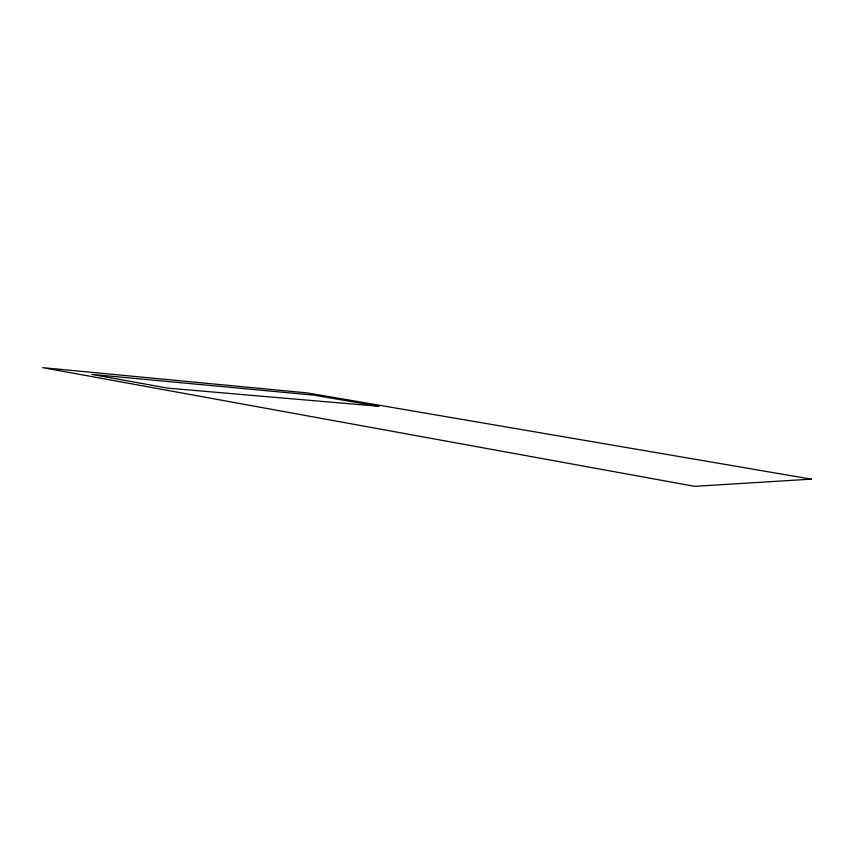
<?xml version="1.0" encoding="UTF-8"?>
<svg xmlns="http://www.w3.org/2000/svg" width="854" height="854" viewBox="0 0 854 854"><rect width="100%" height="100%" fill="white"/><g stroke="black" fill="none" stroke-linecap="round" stroke-linejoin="round"><path stroke-width="1.28" d="M811.3 479.147L694.718 486.342L42.7 367.658L307.387 392.936L811.3 479.147M378.781 406.269L167.875 388.164L91.752 374.404L313.93 395.146L378.781 406.269"/></g></svg>
